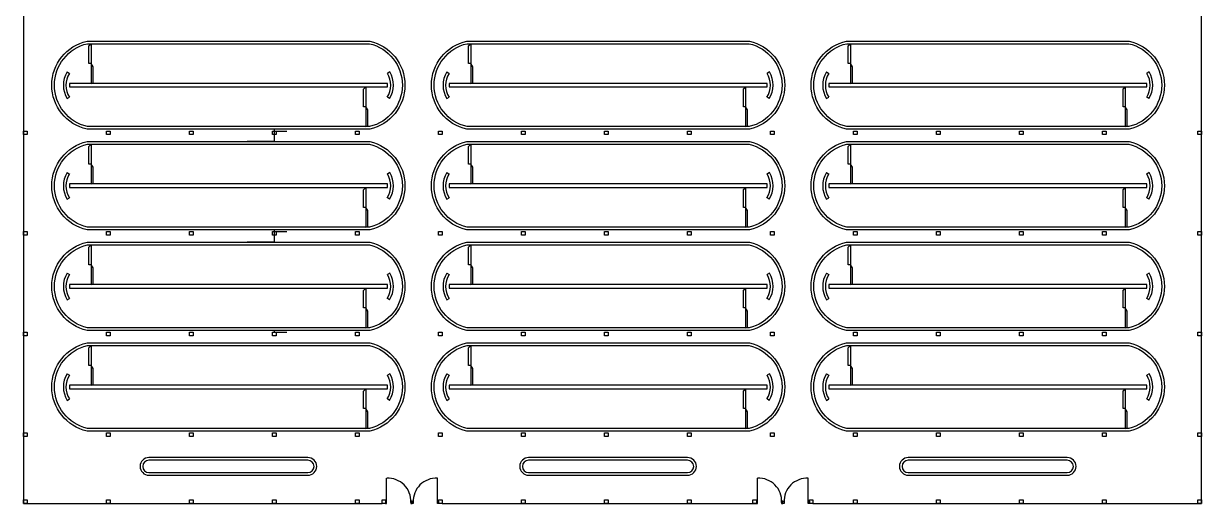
# Model space of a CAD drawing. Header units: metres. Extents: x 2572 to 5235, y 1556 to 2684.
# Drawn here: x 2572.4 to 2639.1, y 1764.8 to 1792 of the extents above; entities that cross this region are included whole.
import ezdxf

# ---------------------------------------------------------------- set-up
doc = ezdxf.new("R2010")
doc.units = ezdxf.units.M

msp = doc.modelspace()

# ---------------------------------------------------------------- linework, layer by layer
for points in [[(2617.111, 1764.782), (2639.111, 1764.782), (2639.111, 1835.682), (2572.411, 1835.682), (2572.411, 1764.782), (2592.711, 1764.782)], [(2576.235, 1790.832), (2576.235, 1788.582), (2576.356, 1788.617), (2576.356, 1789.529), (2576.235, 1789.707), (2576.114, 1789.707), (2576.114, 1790.701), (2576.235, 1790.832)], [(2597.735, 1790.832), (2597.735, 1788.582), (2597.856, 1788.617), (2597.856, 1789.529), (2597.735, 1789.707), (2597.614, 1789.707), (2597.614, 1790.701), (2597.735, 1790.832)], [(2619.235, 1790.832), (2619.235, 1788.582), (2619.356, 1788.617), (2619.356, 1789.529), (2619.235, 1789.707), (2619.114, 1789.707), (2619.114, 1790.701), (2619.235, 1790.832)], [(2574.878, 1789.228), (2575.005, 1789.148)], [(2593.144, 1789.228), (2593.017, 1789.148)], [(2596.378, 1789.228), (2596.505, 1789.148)], [(2614.644, 1789.228), (2614.517, 1789.148)], [(2617.878, 1789.228), (2618.005, 1789.148)], [(2636.144, 1789.228), (2636.017, 1789.148)], [(2584.011, 1788.382), (2593.011, 1788.382), (2593.011, 1788.582), (2575.011, 1788.582), (2575.011, 1788.382), (2584.011, 1788.382)], [(2591.791, 1788.382), (2591.791, 1786.132), (2591.912, 1786.167), (2591.912, 1787.079), (2591.791, 1787.257), (2591.67, 1787.257), (2591.67, 1788.251), (2591.791, 1788.382)], [(2605.511, 1788.382), (2614.511, 1788.382), (2614.511, 1788.582), (2596.511, 1788.582), (2596.511, 1788.382), (2605.511, 1788.382)], [(2613.291, 1788.382), (2613.291, 1786.132), (2613.412, 1786.167), (2613.412, 1787.079), (2613.291, 1787.257), (2613.17, 1787.257), (2613.17, 1788.251), (2613.291, 1788.382)], [(2627.011, 1788.382), (2636.011, 1788.382), (2636.011, 1788.582), (2618.011, 1788.582), (2618.011, 1788.382), (2627.011, 1788.382)], [(2634.791, 1788.382), (2634.791, 1786.132), (2634.912, 1786.167), (2634.912, 1787.079), (2634.791, 1787.257), (2634.67, 1787.257), (2634.67, 1788.251), (2634.791, 1788.382)], [(2574.886, 1787.72), (2575.012, 1787.801)], [(2593.137, 1787.72), (2593.011, 1787.801)], [(2596.386, 1787.72), (2596.512, 1787.801)], [(2614.637, 1787.72), (2614.511, 1787.801)], [(2617.886, 1787.72), (2618.012, 1787.801)], [(2636.137, 1787.72), (2636.011, 1787.801)], [(2572.411, 1785.882), (2572.611, 1785.882), (2572.611, 1785.682), (2572.411, 1785.682), (2572.411, 1785.882)], [(2577.111, 1785.882), (2577.311, 1785.882), (2577.311, 1785.682), (2577.111, 1785.682), (2577.111, 1785.882)], [(2581.811, 1785.882), (2582.011, 1785.882), (2582.011, 1785.682), (2581.811, 1785.682), (2581.811, 1785.882)], [(2586.611, 1785.982), (2586.611, 1785.282), (2585.082, 1785.282)], [(2586.511, 1785.882), (2586.711, 1785.882), (2586.711, 1785.682), (2586.511, 1785.682), (2586.511, 1785.882)], [(2586.611, 1785.982), (2586.611, 1785.882), (2587.329, 1785.882)], [(2591.211, 1785.882), (2591.411, 1785.882), (2591.411, 1785.682), (2591.211, 1785.682), (2591.211, 1785.882)], [(2595.911, 1785.882), (2596.111, 1785.882), (2596.111, 1785.682), (2595.911, 1785.682), (2595.911, 1785.882)], [(2600.611, 1785.882), (2600.811, 1785.882), (2600.811, 1785.682), (2600.611, 1785.682), (2600.611, 1785.882)], [(2605.311, 1785.882), (2605.511, 1785.882), (2605.511, 1785.682), (2605.311, 1785.682), (2605.311, 1785.882)], [(2610.011, 1785.882), (2610.211, 1785.882), (2610.211, 1785.682), (2610.011, 1785.682), (2610.011, 1785.882)], [(2614.711, 1785.882), (2614.911, 1785.882), (2614.911, 1785.682), (2614.711, 1785.682), (2614.711, 1785.882)], [(2619.411, 1785.882), (2619.611, 1785.882), (2619.611, 1785.682), (2619.411, 1785.682), (2619.411, 1785.882)], [(2624.111, 1785.882), (2624.311, 1785.882), (2624.311, 1785.682), (2624.111, 1785.682), (2624.111, 1785.882)], [(2628.811, 1785.882), (2629.011, 1785.882), (2629.011, 1785.682), (2628.811, 1785.682), (2628.811, 1785.882)], [(2633.511, 1785.882), (2633.711, 1785.882), (2633.711, 1785.682), (2633.511, 1785.682), (2633.511, 1785.882)], [(2638.911, 1785.882), (2639.111, 1785.882), (2639.111, 1785.682), (2638.911, 1785.682), (2638.911, 1785.882)], [(2576.235, 1785.132), (2576.235, 1782.882), (2576.356, 1782.917), (2576.356, 1783.829), (2576.235, 1784.007), (2576.114, 1784.007), (2576.114, 1785.001), (2576.235, 1785.132)], [(2597.735, 1785.132), (2597.735, 1782.882), (2597.856, 1782.917), (2597.856, 1783.829), (2597.735, 1784.007), (2597.614, 1784.007), (2597.614, 1785.001), (2597.735, 1785.132)], [(2619.235, 1785.132), (2619.235, 1782.882), (2619.356, 1782.917), (2619.356, 1783.829), (2619.235, 1784.007), (2619.114, 1784.007), (2619.114, 1785.001), (2619.235, 1785.132)], [(2574.878, 1783.528), (2575.005, 1783.448)], [(2593.144, 1783.528), (2593.017, 1783.448)], [(2596.378, 1783.528), (2596.505, 1783.448)], [(2614.644, 1783.528), (2614.517, 1783.448)], [(2617.878, 1783.528), (2618.005, 1783.448)], [(2636.144, 1783.528), (2636.017, 1783.448)], [(2584.011, 1782.682), (2593.011, 1782.682), (2593.011, 1782.882), (2575.011, 1782.882), (2575.011, 1782.682), (2584.011, 1782.682)], [(2591.791, 1782.682), (2591.791, 1780.432), (2591.912, 1780.467), (2591.912, 1781.379), (2591.791, 1781.557), (2591.67, 1781.557), (2591.67, 1782.551), (2591.791, 1782.682)], [(2605.511, 1782.682), (2614.511, 1782.682), (2614.511, 1782.882), (2596.511, 1782.882), (2596.511, 1782.682), (2605.511, 1782.682)], [(2613.291, 1782.682), (2613.291, 1780.432), (2613.412, 1780.467), (2613.412, 1781.379), (2613.291, 1781.557), (2613.17, 1781.557), (2613.17, 1782.551), (2613.291, 1782.682)], [(2627.011, 1782.682), (2636.011, 1782.682), (2636.011, 1782.882), (2618.011, 1782.882), (2618.011, 1782.682), (2627.011, 1782.682)], [(2634.791, 1782.682), (2634.791, 1780.432), (2634.912, 1780.467), (2634.912, 1781.379), (2634.791, 1781.557), (2634.67, 1781.557), (2634.67, 1782.551), (2634.791, 1782.682)], [(2574.886, 1782.02), (2575.012, 1782.101)], [(2593.137, 1782.02), (2593.011, 1782.101)], [(2596.386, 1782.02), (2596.512, 1782.101)], [(2614.637, 1782.02), (2614.511, 1782.101)], [(2617.886, 1782.02), (2618.012, 1782.101)], [(2636.137, 1782.02), (2636.011, 1782.101)], [(2586.611, 1780.282), (2586.611, 1779.582), (2585.082, 1779.582)], [(2586.611, 1780.282), (2586.611, 1780.182), (2587.329, 1780.182)], [(2572.411, 1780.182), (2572.611, 1780.182), (2572.611, 1779.982), (2572.411, 1779.982), (2572.411, 1780.182)], [(2577.111, 1780.182), (2577.311, 1780.182), (2577.311, 1779.982), (2577.111, 1779.982), (2577.111, 1780.182)], [(2581.811, 1780.182), (2582.011, 1780.182), (2582.011, 1779.982), (2581.811, 1779.982), (2581.811, 1780.182)], [(2586.511, 1780.182), (2586.711, 1780.182), (2586.711, 1779.982), (2586.511, 1779.982), (2586.511, 1780.182)], [(2591.211, 1780.182), (2591.411, 1780.182), (2591.411, 1779.982), (2591.211, 1779.982), (2591.211, 1780.182)], [(2595.911, 1780.182), (2596.111, 1780.182), (2596.111, 1779.982), (2595.911, 1779.982), (2595.911, 1780.182)], [(2600.611, 1780.182), (2600.811, 1780.182), (2600.811, 1779.982), (2600.611, 1779.982), (2600.611, 1780.182)], [(2605.311, 1780.182), (2605.511, 1780.182), (2605.511, 1779.982), (2605.311, 1779.982), (2605.311, 1780.182)], [(2610.011, 1780.182), (2610.211, 1780.182), (2610.211, 1779.982), (2610.011, 1779.982), (2610.011, 1780.182)], [(2614.711, 1780.182), (2614.911, 1780.182), (2614.911, 1779.982), (2614.711, 1779.982), (2614.711, 1780.182)], [(2619.411, 1780.182), (2619.611, 1780.182), (2619.611, 1779.982), (2619.411, 1779.982), (2619.411, 1780.182)], [(2624.111, 1780.182), (2624.311, 1780.182), (2624.311, 1779.982), (2624.111, 1779.982), (2624.111, 1780.182)], [(2628.811, 1780.182), (2629.011, 1780.182), (2629.011, 1779.982), (2628.811, 1779.982), (2628.811, 1780.182)], [(2633.511, 1780.182), (2633.711, 1780.182), (2633.711, 1779.982), (2633.511, 1779.982), (2633.511, 1780.182)], [(2638.911, 1780.182), (2639.111, 1780.182), (2639.111, 1779.982), (2638.911, 1779.982), (2638.911, 1780.182)], [(2576.235, 1779.432), (2576.235, 1777.182), (2576.356, 1777.217), (2576.356, 1778.129), (2576.235, 1778.307), (2576.114, 1778.307), (2576.114, 1779.301), (2576.235, 1779.432)], [(2597.735, 1779.432), (2597.735, 1777.182), (2597.856, 1777.217), (2597.856, 1778.129), (2597.735, 1778.307), (2597.614, 1778.307), (2597.614, 1779.301), (2597.735, 1779.432)], [(2619.235, 1779.432), (2619.235, 1777.182), (2619.356, 1777.217), (2619.356, 1778.129), (2619.235, 1778.307), (2619.114, 1778.307), (2619.114, 1779.301), (2619.235, 1779.432)], [(2574.878, 1777.828), (2575.005, 1777.748)], [(2593.144, 1777.828), (2593.017, 1777.748)], [(2596.378, 1777.828), (2596.505, 1777.748)], [(2614.644, 1777.828), (2614.517, 1777.748)], [(2617.878, 1777.828), (2618.005, 1777.748)], [(2636.144, 1777.828), (2636.017, 1777.748)], [(2584.011, 1776.982), (2593.011, 1776.982), (2593.011, 1777.182), (2575.011, 1777.182), (2575.011, 1776.982), (2584.011, 1776.982)], [(2591.791, 1776.982), (2591.791, 1774.732), (2591.912, 1774.767), (2591.912, 1775.679), (2591.791, 1775.857), (2591.67, 1775.857), (2591.67, 1776.851), (2591.791, 1776.982)], [(2605.511, 1776.982), (2614.511, 1776.982), (2614.511, 1777.182), (2596.511, 1777.182), (2596.511, 1776.982), (2605.511, 1776.982)], [(2613.291, 1776.982), (2613.291, 1774.732), (2613.412, 1774.767), (2613.412, 1775.679), (2613.291, 1775.857), (2613.17, 1775.857), (2613.17, 1776.851), (2613.291, 1776.982)], [(2627.011, 1776.982), (2636.011, 1776.982), (2636.011, 1777.182), (2618.011, 1777.182), (2618.011, 1776.982), (2627.011, 1776.982)], [(2634.791, 1776.982), (2634.791, 1774.732), (2634.912, 1774.767), (2634.912, 1775.679), (2634.791, 1775.857), (2634.67, 1775.857), (2634.67, 1776.851), (2634.791, 1776.982)], [(2574.886, 1776.32), (2575.012, 1776.401)], [(2593.137, 1776.32), (2593.011, 1776.401)], [(2596.386, 1776.32), (2596.512, 1776.401)], [(2614.637, 1776.32), (2614.511, 1776.401)], [(2617.886, 1776.32), (2618.012, 1776.401)], [(2636.137, 1776.32), (2636.011, 1776.401)], [(2572.411, 1774.482), (2572.611, 1774.482), (2572.611, 1774.282), (2572.411, 1774.282), (2572.411, 1774.482)], [(2577.111, 1774.482), (2577.311, 1774.482), (2577.311, 1774.282), (2577.111, 1774.282), (2577.111, 1774.482)], [(2581.811, 1774.482), (2582.011, 1774.482), (2582.011, 1774.282), (2581.811, 1774.282), (2581.811, 1774.482)], [(2586.511, 1774.482), (2586.711, 1774.482), (2586.711, 1774.282), (2586.511, 1774.282), (2586.511, 1774.482)], [(2586.611, 1774.582), (2586.611, 1774.482), (2587.329, 1774.482)], [(2591.211, 1774.482), (2591.411, 1774.482), (2591.411, 1774.282), (2591.211, 1774.282), (2591.211, 1774.482)], [(2595.911, 1774.482), (2596.111, 1774.482), (2596.111, 1774.282), (2595.911, 1774.282), (2595.911, 1774.482)], [(2600.611, 1774.482), (2600.811, 1774.482), (2600.811, 1774.282), (2600.611, 1774.282), (2600.611, 1774.482)], [(2605.311, 1774.482), (2605.511, 1774.482), (2605.511, 1774.282), (2605.311, 1774.282), (2605.311, 1774.482)], [(2610.011, 1774.482), (2610.211, 1774.482), (2610.211, 1774.282), (2610.011, 1774.282), (2610.011, 1774.482)], [(2614.711, 1774.482), (2614.911, 1774.482), (2614.911, 1774.282), (2614.711, 1774.282), (2614.711, 1774.482)], [(2619.411, 1774.482), (2619.611, 1774.482), (2619.611, 1774.282), (2619.411, 1774.282), (2619.411, 1774.482)], [(2624.111, 1774.482), (2624.311, 1774.482), (2624.311, 1774.282), (2624.111, 1774.282), (2624.111, 1774.482)], [(2628.811, 1774.482), (2629.011, 1774.482), (2629.011, 1774.282), (2628.811, 1774.282), (2628.811, 1774.482)], [(2633.511, 1774.482), (2633.711, 1774.482), (2633.711, 1774.282), (2633.511, 1774.282), (2633.511, 1774.482)], [(2638.911, 1774.482), (2639.111, 1774.482), (2639.111, 1774.282), (2638.911, 1774.282), (2638.911, 1774.482)], [(2576.235, 1773.732), (2576.235, 1771.482), (2576.356, 1771.517), (2576.356, 1772.429), (2576.235, 1772.607), (2576.114, 1772.607), (2576.114, 1773.601), (2576.235, 1773.732)], [(2597.735, 1773.732), (2597.735, 1771.482), (2597.856, 1771.517), (2597.856, 1772.429), (2597.735, 1772.607), (2597.614, 1772.607), (2597.614, 1773.601), (2597.735, 1773.732)], [(2619.235, 1773.732), (2619.235, 1771.482), (2619.356, 1771.517), (2619.356, 1772.429), (2619.235, 1772.607), (2619.114, 1772.607), (2619.114, 1773.601), (2619.235, 1773.732)], [(2574.878, 1772.128), (2575.005, 1772.048)], [(2593.144, 1772.128), (2593.017, 1772.048)], [(2596.378, 1772.128), (2596.505, 1772.048)], [(2614.644, 1772.128), (2614.517, 1772.048)], [(2617.878, 1772.128), (2618.005, 1772.048)], [(2636.144, 1772.128), (2636.017, 1772.048)], [(2584.011, 1771.282), (2593.011, 1771.282), (2593.011, 1771.482), (2575.011, 1771.482), (2575.011, 1771.282), (2584.011, 1771.282)], [(2591.791, 1771.282), (2591.791, 1769.032), (2591.912, 1769.067), (2591.912, 1769.979), (2591.791, 1770.157), (2591.67, 1770.157), (2591.67, 1771.151), (2591.791, 1771.282)], [(2605.511, 1771.282), (2614.511, 1771.282), (2614.511, 1771.482), (2596.511, 1771.482), (2596.511, 1771.282), (2605.511, 1771.282)], [(2613.291, 1771.282), (2613.291, 1769.032), (2613.412, 1769.067), (2613.412, 1769.979), (2613.291, 1770.157), (2613.17, 1770.157), (2613.17, 1771.151), (2613.291, 1771.282)], [(2627.011, 1771.282), (2636.011, 1771.282), (2636.011, 1771.482), (2618.011, 1771.482), (2618.011, 1771.282), (2627.011, 1771.282)], [(2634.791, 1771.282), (2634.791, 1769.032), (2634.912, 1769.067), (2634.912, 1769.979), (2634.791, 1770.157), (2634.67, 1770.157), (2634.67, 1771.151), (2634.791, 1771.282)], [(2574.886, 1770.62), (2575.012, 1770.701)], [(2593.137, 1770.62), (2593.011, 1770.701)], [(2596.386, 1770.62), (2596.512, 1770.701)], [(2614.637, 1770.62), (2614.511, 1770.701)], [(2617.886, 1770.62), (2618.012, 1770.701)], [(2636.137, 1770.62), (2636.011, 1770.701)], [(2572.411, 1768.782), (2572.611, 1768.782), (2572.611, 1768.582), (2572.411, 1768.582), (2572.411, 1768.782)], [(2577.111, 1768.782), (2577.311, 1768.782), (2577.311, 1768.582), (2577.111, 1768.582), (2577.111, 1768.782)], [(2581.811, 1768.782), (2582.011, 1768.782), (2582.011, 1768.582), (2581.811, 1768.582), (2581.811, 1768.782)], [(2586.511, 1768.782), (2586.711, 1768.782), (2586.711, 1768.582), (2586.511, 1768.582), (2586.511, 1768.782)], [(2591.211, 1768.782), (2591.411, 1768.782), (2591.411, 1768.582), (2591.211, 1768.582), (2591.211, 1768.782)], [(2595.911, 1768.782), (2596.111, 1768.782), (2596.111, 1768.582), (2595.911, 1768.582), (2595.911, 1768.782)], [(2600.611, 1768.782), (2600.811, 1768.782), (2600.811, 1768.582), (2600.611, 1768.582), (2600.611, 1768.782)], [(2605.311, 1768.782), (2605.511, 1768.782), (2605.511, 1768.582), (2605.311, 1768.582), (2605.311, 1768.782)], [(2610.011, 1768.782), (2610.211, 1768.782), (2610.211, 1768.582), (2610.011, 1768.582), (2610.011, 1768.782)], [(2614.711, 1768.782), (2614.911, 1768.782), (2614.911, 1768.582), (2614.711, 1768.582), (2614.711, 1768.782)], [(2619.411, 1768.782), (2619.611, 1768.782), (2619.611, 1768.582), (2619.411, 1768.582), (2619.411, 1768.782)], [(2624.111, 1768.782), (2624.311, 1768.782), (2624.311, 1768.582), (2624.111, 1768.582), (2624.111, 1768.782)], [(2628.811, 1768.782), (2629.011, 1768.782), (2629.011, 1768.582), (2628.811, 1768.582), (2628.811, 1768.782)], [(2633.511, 1768.782), (2633.711, 1768.782), (2633.711, 1768.582), (2633.511, 1768.582), (2633.511, 1768.782)], [(2638.911, 1768.782), (2639.111, 1768.782), (2639.111, 1768.582), (2638.911, 1768.582), (2638.911, 1768.782)], [(2592.973, 1764.844), (2592.973, 1766.211)], [(2595.849, 1764.844), (2595.849, 1766.211)], [(2613.973, 1764.844), (2613.973, 1766.211)], [(2616.849, 1764.844), (2616.849, 1766.211)], [(2572.411, 1764.982), (2572.611, 1764.982), (2572.611, 1764.782), (2572.411, 1764.782), (2572.411, 1764.982)], [(2577.111, 1764.982), (2577.311, 1764.982), (2577.311, 1764.782), (2577.111, 1764.782), (2577.111, 1764.982)], [(2581.811, 1764.982), (2582.011, 1764.982), (2582.011, 1764.782), (2581.811, 1764.782), (2581.811, 1764.982)], [(2586.511, 1764.982), (2586.711, 1764.982), (2586.711, 1764.782), (2586.511, 1764.782), (2586.511, 1764.982)], [(2591.211, 1764.982), (2591.411, 1764.982), (2591.411, 1764.782), (2591.211, 1764.782), (2591.211, 1764.982)], [(2592.711, 1764.982), (2592.911, 1764.982), (2592.911, 1764.782), (2592.711, 1764.782), (2592.711, 1764.982)], [(2592.911, 1764.906), (2592.911, 1764.782), (2592.973, 1764.782), (2592.973, 1764.906), (2592.911, 1764.906)], [(2594.34, 1764.906), (2594.34, 1764.782), (2594.411, 1764.782), (2594.411, 1764.906), (2594.34, 1764.906)], [(2594.482, 1764.906), (2594.482, 1764.782), (2594.411, 1764.782), (2594.411, 1764.906), (2594.482, 1764.906)], [(2595.911, 1764.906), (2595.911, 1764.782), (2595.849, 1764.782), (2595.849, 1764.906), (2595.911, 1764.906)], [(2595.911, 1764.982), (2596.111, 1764.982), (2596.111, 1764.782), (2595.911, 1764.782), (2595.911, 1764.982)], [(2600.611, 1764.982), (2600.811, 1764.982), (2600.811, 1764.782), (2600.611, 1764.782), (2600.611, 1764.982)], [(2605.311, 1764.982), (2605.511, 1764.982), (2605.511, 1764.782), (2605.311, 1764.782), (2605.311, 1764.982)], [(2610.011, 1764.982), (2610.211, 1764.982), (2610.211, 1764.782), (2610.011, 1764.782), (2610.011, 1764.982)], [(2613.711, 1764.982), (2613.911, 1764.982), (2613.911, 1764.782), (2613.711, 1764.782), (2613.711, 1764.982)], [(2613.911, 1764.906), (2613.911, 1764.782), (2613.973, 1764.782), (2613.973, 1764.906), (2613.911, 1764.906)], [(2615.34, 1764.906), (2615.34, 1764.782), (2615.411, 1764.782), (2615.411, 1764.906), (2615.34, 1764.906)], [(2615.482, 1764.906), (2615.482, 1764.782), (2615.411, 1764.782), (2615.411, 1764.906), (2615.482, 1764.906)], [(2616.911, 1764.906), (2616.911, 1764.782), (2616.849, 1764.782), (2616.849, 1764.906), (2616.911, 1764.906)], [(2616.911, 1764.982), (2617.111, 1764.982), (2617.111, 1764.782), (2616.911, 1764.782), (2616.911, 1764.982)], [(2619.411, 1764.982), (2619.611, 1764.982), (2619.611, 1764.782), (2619.411, 1764.782), (2619.411, 1764.982)], [(2624.111, 1764.982), (2624.311, 1764.982), (2624.311, 1764.782), (2624.111, 1764.782), (2624.111, 1764.982)], [(2628.811, 1764.982), (2629.011, 1764.982), (2629.011, 1764.782), (2628.811, 1764.782), (2628.811, 1764.982)], [(2633.511, 1764.982), (2633.711, 1764.982), (2633.711, 1764.782), (2633.511, 1764.782), (2633.511, 1764.982)], [(2638.911, 1764.982), (2639.111, 1764.982), (2639.111, 1764.782), (2638.911, 1764.782), (2638.911, 1764.982)], [(2596.111, 1764.782), (2613.911, 1764.782)]]:
    msp.add_lwpolyline(points)
for points in [[(2584.011, 1790.982), (2592.011, 1790.982, -0.8), (2592.011, 1785.982), (2584.011, 1785.982), (2576.011, 1785.982, -0.8), (2576.011, 1790.982), (2584.011, 1790.982)], [(2605.511, 1790.982), (2613.511, 1790.982, -0.8), (2613.511, 1785.982), (2605.511, 1785.982), (2597.511, 1785.982, -0.8), (2597.511, 1790.982), (2605.511, 1790.982)], [(2627.011, 1790.982), (2635.011, 1790.982, -0.8), (2635.011, 1785.982), (2627.011, 1785.982), (2619.011, 1785.982, -0.8), (2619.011, 1790.982), (2627.011, 1790.982)], [(2584.011, 1785.282), (2592.011, 1785.282, -0.8), (2592.011, 1780.282), (2584.011, 1780.282), (2576.011, 1780.282, -0.8), (2576.011, 1785.282), (2584.011, 1785.282)], [(2605.511, 1785.282), (2613.511, 1785.282, -0.8), (2613.511, 1780.282), (2605.511, 1780.282), (2597.511, 1780.282, -0.8), (2597.511, 1785.282), (2605.511, 1785.282)], [(2627.011, 1785.282), (2635.011, 1785.282, -0.8), (2635.011, 1780.282), (2627.011, 1780.282), (2619.011, 1780.282, -0.8), (2619.011, 1785.282), (2627.011, 1785.282)], [(2584.011, 1779.582), (2592.011, 1779.582, -0.8), (2592.011, 1774.582), (2584.011, 1774.582), (2576.011, 1774.582, -0.8), (2576.011, 1779.582), (2584.011, 1779.582)], [(2605.511, 1779.582), (2613.511, 1779.582, -0.8), (2613.511, 1774.582), (2605.511, 1774.582), (2597.511, 1774.582, -0.8), (2597.511, 1779.582), (2605.511, 1779.582)], [(2627.011, 1779.582), (2635.011, 1779.582, -0.8), (2635.011, 1774.582), (2627.011, 1774.582), (2619.011, 1774.582, -0.8), (2619.011, 1779.582), (2627.011, 1779.582)], [(2584.011, 1773.882), (2592.011, 1773.882, -0.8), (2592.011, 1768.882), (2584.011, 1768.882), (2576.011, 1768.882, -0.8), (2576.011, 1773.882), (2584.011, 1773.882)], [(2605.511, 1773.882), (2613.511, 1773.882, -0.8), (2613.511, 1768.882), (2605.511, 1768.882), (2597.511, 1768.882, -0.8), (2597.511, 1773.882), (2605.511, 1773.882)], [(2627.011, 1773.882), (2635.011, 1773.882, -0.8), (2635.011, 1768.882), (2627.011, 1768.882), (2619.011, 1768.882, -0.8), (2619.011, 1773.882), (2627.011, 1773.882)], [(2584.011, 1766.382), (2588.511, 1766.382, 1), (2588.511, 1767.382), (2584.011, 1767.382), (2579.511, 1767.382, 1), (2579.511, 1766.382), (2584.011, 1766.382)], [(2605.511, 1766.382), (2610.011, 1766.382, 1), (2610.011, 1767.382), (2605.511, 1767.382), (2601.011, 1767.382, 1), (2601.011, 1766.382), (2605.511, 1766.382)], [(2627.011, 1766.382), (2631.511, 1766.382, 1), (2631.511, 1767.382), (2627.011, 1767.382), (2622.511, 1767.382, 1), (2622.511, 1766.382), (2627.011, 1766.382)]]:
    msp.add_lwpolyline(points, format="xyb")
for points in [[(2584.011, 1790.832), (2591.994, 1790.832, -0.794435), (2591.994, 1786.132), (2584.011, 1786.132), (2576.028, 1786.132, -0.794435), (2576.028, 1790.832)], [(2605.511, 1790.832), (2613.494, 1790.832, -0.794435), (2613.494, 1786.132), (2605.511, 1786.132), (2597.528, 1786.132, -0.794435), (2597.528, 1790.832)], [(2627.011, 1790.832), (2634.994, 1790.832, -0.794435), (2634.994, 1786.132), (2627.011, 1786.132), (2619.028, 1786.132, -0.794435), (2619.028, 1790.832)], [(2584.011, 1785.132), (2591.994, 1785.132, -0.794435), (2591.994, 1780.432), (2584.011, 1780.432), (2576.028, 1780.432, -0.794435), (2576.028, 1785.132)], [(2605.511, 1785.132), (2613.494, 1785.132, -0.794435), (2613.494, 1780.432), (2605.511, 1780.432), (2597.528, 1780.432, -0.794435), (2597.528, 1785.132)], [(2627.011, 1785.132), (2634.994, 1785.132, -0.794435), (2634.994, 1780.432), (2627.011, 1780.432), (2619.028, 1780.432, -0.794435), (2619.028, 1785.132)], [(2584.011, 1779.432), (2591.994, 1779.432, -0.794435), (2591.994, 1774.732), (2584.011, 1774.732), (2576.028, 1774.732, -0.794435), (2576.028, 1779.432)], [(2605.511, 1779.432), (2613.494, 1779.432, -0.794435), (2613.494, 1774.732), (2605.511, 1774.732), (2597.528, 1774.732, -0.794435), (2597.528, 1779.432)], [(2627.011, 1779.432), (2634.994, 1779.432, -0.794435), (2634.994, 1774.732), (2627.011, 1774.732), (2619.028, 1774.732, -0.794435), (2619.028, 1779.432)], [(2584.011, 1773.732), (2591.994, 1773.732, -0.794435), (2591.994, 1769.032), (2584.011, 1769.032), (2576.028, 1769.032, -0.794435), (2576.028, 1773.732)], [(2605.511, 1773.732), (2613.494, 1773.732, -0.794435), (2613.494, 1769.032), (2605.511, 1769.032), (2597.528, 1769.032, -0.794435), (2597.528, 1773.732)], [(2627.011, 1773.732), (2634.994, 1773.732, -0.794435), (2634.994, 1769.032), (2627.011, 1769.032), (2619.028, 1769.032, -0.794435), (2619.028, 1773.732)], [(2584.011, 1766.532), (2588.511, 1766.532, 1), (2588.511, 1767.232), (2584.011, 1767.232), (2579.511, 1767.232, 1), (2579.511, 1766.532)], [(2605.511, 1766.532), (2610.011, 1766.532, 1), (2610.011, 1767.232), (2605.511, 1767.232), (2601.011, 1767.232, 1), (2601.011, 1766.532)], [(2627.011, 1766.532), (2631.511, 1766.532, 1), (2631.511, 1767.232), (2627.011, 1767.232), (2622.511, 1767.232, 1), (2622.511, 1766.532)]]:
    msp.add_lwpolyline(points, format="xyb", close=True)
for centre, radius, start, end in [((2576.077, 1788.48), 1.413, 148.04563, 212.50966), ((2576.077, 1788.48), 1.263, 148.04563, 212.50966), ((2591.945, 1788.48), 1.263, 327.49034, 31.95437), ((2591.945, 1788.48), 1.413, 327.49034, 31.95437), ((2597.577, 1788.48), 1.413, 148.04563, 212.50966), ((2597.577, 1788.48), 1.263, 148.04563, 212.50966), ((2613.445, 1788.48), 1.263, 327.49034, 31.95437), ((2613.445, 1788.48), 1.413, 327.49034, 31.95437), ((2619.077, 1788.48), 1.413, 148.04563, 212.50966), ((2619.077, 1788.48), 1.263, 148.04563, 212.50966), ((2634.945, 1788.48), 1.263, 327.49034, 31.95437), ((2634.945, 1788.48), 1.413, 327.49034, 31.95437), ((2576.077, 1782.78), 1.413, 148.04563, 212.50966), ((2576.077, 1782.78), 1.263, 148.04563, 212.50966), ((2591.945, 1782.78), 1.263, 327.49034, 31.95437), ((2591.945, 1782.78), 1.413, 327.49034, 31.95437), ((2597.577, 1782.78), 1.413, 148.04563, 212.50966), ((2597.577, 1782.78), 1.263, 148.04563, 212.50966), ((2613.445, 1782.78), 1.263, 327.49034, 31.95437), ((2613.445, 1782.78), 1.413, 327.49034, 31.95437), ((2619.077, 1782.78), 1.413, 148.04563, 212.50966), ((2619.077, 1782.78), 1.263, 148.04563, 212.50966), ((2634.945, 1782.78), 1.263, 327.49034, 31.95437), ((2634.945, 1782.78), 1.413, 327.49034, 31.95437), ((2576.077, 1777.08), 1.413, 148.04563, 212.50966), ((2576.077, 1777.08), 1.263, 148.04563, 212.50966), ((2591.945, 1777.08), 1.263, 327.49034, 31.95437), ((2591.945, 1777.08), 1.413, 327.49034, 31.95437), ((2597.577, 1777.08), 1.413, 148.04563, 212.50966), ((2597.577, 1777.08), 1.263, 148.04563, 212.50966), ((2613.445, 1777.08), 1.263, 327.49034, 31.95437), ((2613.445, 1777.08), 1.413, 327.49034, 31.95437), ((2619.077, 1777.08), 1.413, 148.04563, 212.50966), ((2619.077, 1777.08), 1.263, 148.04563, 212.50966), ((2634.945, 1777.08), 1.263, 327.49034, 31.95437), ((2634.945, 1777.08), 1.413, 327.49034, 31.95437), ((2576.077, 1771.38), 1.413, 148.04563, 212.50966), ((2576.077, 1771.38), 1.263, 148.04563, 212.50966), ((2591.945, 1771.38), 1.263, 327.49034, 31.95437), ((2591.945, 1771.38), 1.413, 327.49034, 31.95437), ((2597.577, 1771.38), 1.413, 148.04563, 212.50966), ((2597.577, 1771.38), 1.263, 148.04563, 212.50966), ((2613.445, 1771.38), 1.263, 327.49034, 31.95437), ((2613.445, 1771.38), 1.413, 327.49034, 31.95437), ((2619.077, 1771.38), 1.413, 148.04563, 212.50966), ((2619.077, 1771.38), 1.263, 148.04563, 212.50966), ((2634.945, 1771.38), 1.263, 327.49034, 31.95437), ((2634.945, 1771.38), 1.413, 327.49034, 31.95437), ((2593.045, 1764.916), 1.297, 356.82926, 93.17074), ((2595.777, 1764.916), 1.297, 86.82926, 183.17074), ((2614.045, 1764.916), 1.297, 356.82926, 93.17074), ((2616.777, 1764.916), 1.297, 86.82926, 183.17074)]:
    msp.add_arc(centre, radius, start, end)

doc.saveas('drawing.dxf')
